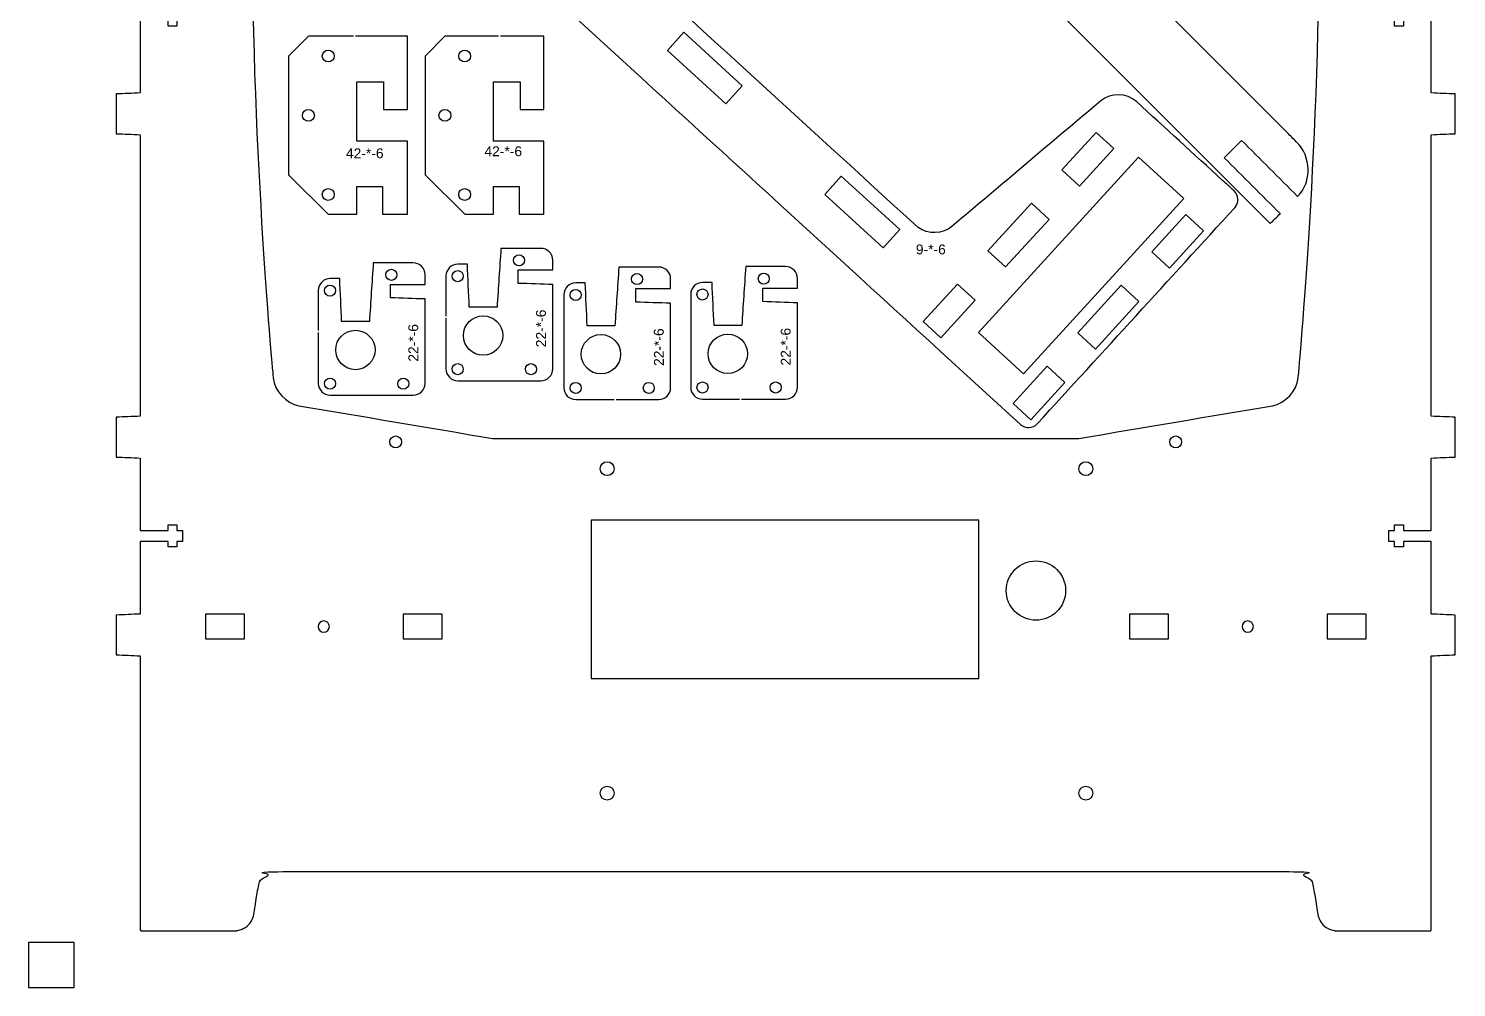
# Model space of a CAD drawing. Extents: x 0 to 712, y 0 to 505.
# Drawn here: x 0 to 360.9, y 0 to 242.4 of the extents above; entities that cross this region are included whole.
import ezdxf

# ---------------------------------------------------------------- set-up
doc = ezdxf.new("R2010")
doc.units = 0
doc.layers.get('0').update_dxf_attribs({"linetype": 'CONTINUOUS'})
for name, color, linetype in [('GRAVIRANJE', 3, 'CONTINUOUS'), ('HOLES', 160, 'CONTINUOUS'), ('IZREZ', 7, 'CONTINUOUS'), ('PRVI_IZREZ', 6, 'CONTINUOUS')]:
    doc.layers.add(name, color=color, linetype=linetype)
doc.styles.get("Standard").update_dxf_attribs({"font": 'ARIAL.TTF'})

msp = doc.modelspace()

# ---------------------------------------------------------------- linework, layer by layer
for p, q in [((11.55373241485631, 11.33987101690138), (8.4164930705e-06, 11.33987101690138)), ((8.4164930705e-06, 11.33987101690138), (8.4164930705e-06, -1.9317740225e-06)), ((11.55373241485631, -1.9317740225e-06), (11.55373241485631, 11.33987101690138)), ((8.4164930705e-06, -1.9317740225e-06), (11.55373241485631, -1.9317740225e-06))]:
    msp.add_line(p, q)
at = {"layer": 'HOLES'}
for points in [[(180.4079537147782, 227.9101616852853), (180.4079537147782, 227.9101616852853), (165.6483147891918, 241.4055912532254), (161.4638328585466, 236.8291202282729), (176.2234717841333, 223.3336906603327)], [(265.6824134540984, 202.5614836245951), (265.6824134540984, 202.5614836245951), (261.2178935624894, 206.6436033875271), (269.855133837439, 216.0899531409753), (274.3196537290479, 212.0078333780432)], [(220.1938753634075, 191.5320289876168), (220.1938753634075, 191.5320289876168), (205.4342364378209, 205.027458555557), (201.2497545071759, 200.4509875306045), (216.0093934327623, 186.9555579626643)], [(246.9731634254697, 182.0996099509269), (246.9731634254697, 182.0996099509269), (242.5086435338609, 186.1817297138587), (253.5090379444886, 198.2126064430896), (257.9735578360976, 194.1304866801579)], [(288.3757769639578, 181.8118778618106), (288.3757769639578, 181.8118778618106), (283.9112563343426, 185.8939982995361), (292.5484966092921, 195.3403480529843), (297.0130172389073, 191.2582276152588)], [(239.2650318611956, 173.6694048872896), (234.8005119695865, 177.7515246502218), (226.162776396002, 168.3046332001218), (230.6272962876111, 164.2225134371897)], [(269.6667556904208, 161.3502543722909), (269.6667556904208, 161.3502543722909), (265.2022350608056, 165.4323748100167), (276.2019249867267, 177.462481060631), (280.6664456163419, 173.3803606229054)], [(253.3206597974704, 143.4729076744052), (253.3206597974704, 143.4729076744052), (248.8561391678552, 147.5550281121308), (257.4938747414397, 157.0019195622308), (261.958395371055, 152.9197991245053)], [(54.54085419643911, 94.3159242912866), (44.69163719643915, 94.3159242912866), (44.69163719643915, 88.11620729128656), (54.54085419643911, 88.11620729128656), (54.54085419643911, 88.11620729128656)], [(104.5407541964394, 94.3159242912866), (94.69153719643896, 94.3159242912866), (94.69153719643896, 88.11620729128656), (104.5407541964394, 88.11620729128656), (104.5407541964394, 88.11620729128656)], [(288.1054961964394, 94.3159242912866), (278.2562701964391, 94.3159242912866), (278.2562701964391, 88.11620729128656), (288.1054961964394, 88.11620729128656), (288.1054961964394, 88.11620729128656)], [(338.1053961964392, 94.3159242912866), (328.2562071964392, 94.3159242912866), (328.2562071964392, 88.11620729128656), (338.1053961964392, 88.11620729128656), (338.1053961964392, 88.11620729128656)]]:
    msp.add_lwpolyline(points, close=True, dxfattribs=at)
at = {"layer": 'HOLES', "linetype": 'Continuous'}
msp.add_lwpolyline([(291.990096646155, 199.4091841454852), (251.5023719811703, 155.1286968912396), (240.1002353230401, 165.5542047894762), (280.5879599880248, 209.8346920437219)], close=True, dxfattribs=at)
at = {"layer": 'HOLES'}
for centre, radius in [((75.7450837329083, 235.4137694282), 1.5), ((110.234932369763, 235.4137694282), 1.5), ((70.7450837329083, 220.4137694282), 1.5), ((105.234932369763, 220.4137694282), 1.5), ((75.7450837329083, 200.4137694282), 1.5), ((110.234932369763, 200.4137694282), 1.5), ((92.79721919643931, 137.8926192912866), 1.5), ((289.9634876964392, 137.8926192912866), 1.5), ((146.2376861964391, 131.1144782108482), 1.75), ((267.2376861964391, 131.1144782108482), 1.75), ((254.6376861964391, 100.3144782108482), 7.5), ((146.2376861964391, 49.11447821084824), 1.75), ((267.2376861964391, 49.11447821084824), 1.75)]:
    msp.add_circle(centre, radius, dxfattribs=at)
at = {"layer": 'HOLES', "linetype": 'Continuous'}
for centre in [(114.8822503369064, 164.7671344565916), (82.61317953326026, 161.1156248610013), (144.6743504187885, 160.0342797431011), (176.7451409526936, 160.1426875734385)]:
    msp.add_circle(centre, 4.9755, dxfattribs=at)
at = {"layer": 'HOLES'}
for points in [[(122.5794658369063, 183.7736164565915), (122.5766438369064, 182.9992544565915), (123.2017658369063, 182.3709714565915), (123.9750548369065, 182.3695604565915), (124.7479768369061, 182.3661734565915), (125.3762878369065, 182.9904494565916), (125.3798158369063, 183.7633714565913), (125.3826378369062, 184.5356164565916), (124.7575158369063, 185.1656774565916), (123.9838598369064, 185.1681324565914), (123.2109378369063, 185.1709544565916), (122.5829938369065, 184.5461714565914), (122.5794658369063, 183.7736164565915)], [(90.31039503326011, 180.1221068610013), (90.30757303326021, 179.3477448610012), (90.9326950332601, 178.7194618610012), (91.7059840332603, 178.7180508610013), (92.47890603325997, 178.7146638610013), (93.10721703326038, 179.3389398610013), (93.11074503326012, 180.1118618610012), (93.11356703326003, 180.8841068610013), (92.48844503326012, 181.5141678610013), (91.71478903326037, 181.5166228610012), (90.94186703326014, 181.5194448610012), (90.31392303326031, 180.894661861001), (90.31039503326011, 180.1221068610013)], [(107.0827568369063, 179.7724954565916), (107.0799348369064, 178.9981334565916), (107.7043508369065, 178.3698504565917), (108.4776398369062, 178.3684394565914), (109.2505618369063, 178.3647704565916), (109.8795788369065, 178.9900344565916), (109.882400836906, 179.7622504565913), (109.8852238369064, 180.5352004565915), (109.2601008369064, 181.1652614565914), (108.4871508369064, 181.1677174565915), (107.7142288369063, 181.1705394565915), (107.0855788369067, 180.5457844565918), (107.0827568369063, 179.7724954565916)], [(184.4423564526934, 179.1491695734385), (184.4395344526935, 178.3748075734384), (185.0646564526934, 177.7465245734383), (185.8379454526937, 177.7451135734383), (186.6108674526933, 177.7417265734384), (187.2391784526936, 178.3660025734384), (187.2427064526934, 179.1389245734382), (187.2455284526933, 179.9111695734383), (186.6204064526934, 180.5412305734384), (185.8467504526936, 180.5436855734383), (185.0738284526935, 180.5465075734385), (184.4458844526936, 179.9217245734381), (184.4423564526934, 179.1491695734385)], [(74.81368603326013, 176.1209858610014), (74.8108640332602, 175.3466238610015), (75.43528003326031, 174.7183408610015), (76.20856903326006, 174.7169298610013), (76.98149103326016, 174.7132608610012), (77.61050803326037, 175.3385248610012), (77.61333003325984, 176.1107408610012), (77.61615303326009, 176.8836908610012), (76.9910300332603, 177.5137518610013), (76.21808003326026, 177.5162078610011), (75.44515803326016, 177.5190298610014), (74.81650803326052, 176.8942748610015), (74.81368603326013, 176.1209858610014)], [(152.3715659187884, 179.0407617431011), (152.3687439187885, 178.266399743101), (152.9938659187886, 177.638116743101), (153.7671549187886, 177.636705743101), (154.5400769187883, 177.6333187431011), (155.1683879187887, 178.257594743101), (155.1719159187884, 179.0305167431009), (155.1747379187885, 179.8027617431011), (154.5496159187884, 180.4328227431011), (153.7759599187886, 180.435277743101), (153.0030379187885, 180.438099743101), (152.3750939187886, 179.8133167431009), (152.3715659187884, 179.0407617431011)], [(136.8748569187884, 175.039640743101), (136.8720349187885, 174.2652787431012), (137.4964509187886, 173.6369957431012), (138.2697399187884, 173.635584743101), (139.0426619187885, 173.6319157431011), (139.6716789187887, 174.257179743101), (139.6745009187881, 175.0293957431009), (139.6773239187884, 175.802345743101), (139.0522009187886, 176.4324067431011), (138.2792509187886, 176.434862743101), (137.5063289187885, 176.4376847431011), (136.8776789187888, 175.8129297431013), (136.8748569187884, 175.039640743101)], [(168.9456474526934, 175.1480485734385), (168.9428254526935, 174.3736865734386), (169.5672414526936, 173.7454035734385), (170.3405304526933, 173.7439925734384), (171.1134524526935, 173.7403235734384), (171.7424694526937, 174.3655875734384), (171.7452914526931, 175.1378035734383), (171.7481144526934, 175.9107535734383), (171.1229914526936, 176.5408145734383), (170.3500414526935, 176.5432705734383), (169.5771194526934, 176.5460925734385), (168.9484694526938, 175.9213375734387), (168.9456474526934, 175.1480485734385)], [(107.0827568369063, 156.2728104565916), (107.0799348369064, 155.4984774565915), (107.7043508369065, 154.8708714565915), (108.4783458369065, 154.8680494565916), (109.2505618369063, 154.8652274565917), (109.8795788369065, 155.4903494565916), (109.882400836906, 156.2625934565916), (109.8852238369064, 157.0355154565915), (109.2601008369064, 157.6655774565915), (108.4871508369064, 157.6666494565914), (107.7142288369063, 157.6703184565916), (107.0848738369063, 157.0460994565916), (107.0827568369063, 156.2728104565916)], [(125.5801658369063, 156.2728104565916), (125.5773438369064, 155.4984774565915), (126.2017598369065, 154.8708714565915), (126.9757548369065, 154.8680494565916), (127.7487048369066, 154.8652274565917), (128.3769878369061, 155.4903494565916), (128.3798098369065, 156.2625934565916), (128.3826318369064, 157.0355154565915), (127.7575098369065, 157.6655774565915), (126.9845878369064, 157.6666494565914), (126.2116378369064, 157.6703184565916), (125.5822818369066, 157.0460994565916), (125.5801658369063, 156.2728104565916)], [(74.81368603326013, 152.6213008610014), (74.8108640332602, 151.8469678610012), (75.43528003326031, 151.2193618610013), (76.20927503326033, 151.2165398610012), (76.98149103326016, 151.2137178610013), (77.61050803326037, 151.8388398610012), (77.61333003325984, 152.6110838610013), (77.61615303326009, 153.3840058610012), (76.9910300332603, 154.0140678610014), (76.21808003326026, 154.0151398610012), (75.44515803326016, 154.0188088610013), (74.81580303326012, 153.3945898610012), (74.81368603326013, 152.6213008610014)], [(93.31109503326017, 152.6213008610014), (93.30827303326026, 151.8469678610012), (93.93268903326037, 151.2193618610013), (94.7066840332604, 151.2165398610012), (95.47963403326042, 151.2137178610013), (96.10791703326007, 151.8388398610012), (96.11073903326037, 152.6110838610013), (96.1135610332603, 153.3840058610012), (95.48843903326035, 154.0140678610014), (94.71551703326026, 154.0151398610012), (93.9425670332602, 154.0188088610013), (93.31321103326032, 153.3945898610012), (93.31109503326017, 152.6213008610014)], [(136.8748569187884, 151.5399557431011), (136.8720349187885, 150.765622743101), (137.4964509187886, 150.138016743101), (138.2704459187887, 150.1351947431011), (139.0426619187885, 150.1323727431011), (139.6716789187887, 150.757494743101), (139.6745009187881, 151.5297387431011), (139.6773239187884, 152.302660743101), (139.0522009187886, 152.9327227431012), (138.2792509187886, 152.933794743101), (137.5063289187885, 152.9374637431011), (136.8769739187884, 152.313244743101), (136.8748569187884, 151.5399557431011)], [(155.3722659187885, 151.5399557431011), (155.3694439187886, 150.765622743101), (155.9938599187886, 150.138016743101), (156.7678549187887, 150.1351947431011), (157.5408049187887, 150.1323727431011), (158.1690879187883, 150.757494743101), (158.1719099187887, 151.5297387431011), (158.1747319187886, 152.302660743101), (157.5496099187887, 152.9327227431012), (156.7766879187885, 152.933794743101), (156.0037379187885, 152.9374637431011), (155.3743819187886, 152.313244743101), (155.3722659187885, 151.5399557431011)], [(168.9456474526934, 151.6483635734384), (168.9428254526935, 150.8740305734383), (169.5672414526936, 150.2464245734384), (170.3412364526936, 150.2436025734384), (171.1134524526935, 150.2407805734384), (171.7424694526937, 150.8659025734384), (171.7452914526931, 151.6381465734384), (171.7481144526934, 152.4110685734383), (171.1229914526936, 153.0411305734385), (170.3500414526935, 153.0422025734383), (169.5771194526934, 153.0458715734385), (168.9477644526934, 152.4216525734383), (168.9456474526934, 151.6483635734384)], [(187.4430564526934, 151.6483635734384), (187.4402344526935, 150.8740305734383), (188.0646504526937, 150.2464245734384), (188.8386454526936, 150.2436025734384), (189.6115954526937, 150.2407805734384), (190.2398784526933, 150.8659025734384), (190.2427004526936, 151.6381465734384), (190.2455224526936, 152.4110685734383), (189.6204004526937, 153.0411305734385), (188.8474784526937, 153.0422025734383), (188.0745284526934, 153.0458715734385), (187.4451724526936, 152.4216525734383), (187.4430564526934, 151.6483635734384)], [(73.19125619643933, 91.21630529128657), (73.19125619643933, 92.00370529128664), (73.82944519643956, 92.6408222912866), (74.61613919643902, 92.6408222912866), (75.40353919643916, 92.6408222912866), (76.04099419643919, 92.00370529128664), (76.04099419643919, 91.21630529128657), (76.04099419643919, 90.4299492912866), (75.40353919643916, 89.79178829128661), (74.61613919643902, 89.79178829128661), (73.82944519643956, 89.79178829128661), (73.19125619643933, 90.4299492912866), (73.19125619643933, 91.21630529128657)], [(306.7560381964392, 91.21630529128657), (306.7560381964392, 92.00370529128664), (307.394227196439, 92.6408222912866), (308.1809221964391, 92.6408222912866), (308.9683221964389, 92.6408222912866), (309.6057771964388, 92.00370529128664), (309.6057771964388, 91.21630529128657), (309.6057771964388, 90.4299492912866), (308.9683221964389, 89.79178829128661), (308.1809221964391, 89.79178829128661), (307.394227196439, 89.79178829128661), (306.7560381964392, 90.4299492912866), (306.7560381964392, 91.21630529128657)]]:
    msp.add_open_spline(points, degree=3, knots=[0, 0, 0, 0, 1, 1, 1, 2, 2, 2, 3, 3, 3, 4, 4, 4, 4], dxfattribs=at)
at = {"layer": 'IZREZ'}
msp.add_lwpolyline([(240.2376861964391, 118.1144782108482), (142.2376861964391, 118.1144782108483), (142.2376861964391, 78.11447821084823), (240.2376861964391, 78.11447821084823)], close=True, dxfattribs=at)
for points, knots in [([(354.5236451964395, 83.81604329128656), (356.5535285297728, 83.89942129128659), (358.5834118631062, 83.9827992912866), (360.6132951964395, 84.0661772912866), (360.6132951964394, 87.41661595795325), (360.6132951964394, 90.76705462461992), (360.6132951964394, 94.1174932912866), (358.583411863106, 94.20087129128657), (356.5535285297727, 94.28424929128659), (354.5236451964393, 94.3676272912866), (354.5236451964395, 100.3255736246199), (354.5236451964395, 106.2835199579532), (354.5236451964395, 112.2414662912866), (354.5236451964395, 112.3853996246199), (354.5236451964395, 112.5293329579532), (354.5236451964395, 112.6732662912866), (352.1841358631062, 112.6732662912866), (349.8446265297728, 112.6732662912866), (347.5051171964393, 112.6732662912866), (347.5051171964393, 112.2295846246199), (347.5051171964393, 111.7859029579532), (347.5051171964393, 111.3422212912865), (346.7718098631058, 111.3422212912866), (346.0385025297727, 111.3422212912866), (345.3051951964392, 111.3422212912866), (345.3051951964392, 111.8087156246199), (345.3051951964392, 112.2752099579532), (345.3051951964392, 112.7417042912866), (344.8242508631059, 112.7417042912866), (344.3433065297725, 112.7417042912866), (343.8623621964391, 112.7417042912866), (343.8623621964391, 113.6665749579533), (343.8623621964391, 114.5914456246199), (343.8623621964391, 115.5163162912866), (344.3433065297725, 115.5163162912866), (344.8242508631059, 115.5163162912866), (345.3051951964392, 115.5163162912866), (345.3051951964392, 115.98303662462), (345.3051951964392, 116.4497569579533), (345.3051951964392, 116.9164772912866), (346.0385025297727, 116.9164772912865), (346.7718098631058, 116.9164772912865), (347.5051171964393, 116.9164772912865), (347.5051171964393, 116.4497569579532), (347.5051171964393, 115.9830366246199), (347.5051171964393, 115.5163162912866), (349.8446265297728, 115.5163162912866), (352.1841358631062, 115.5163162912866), (354.5236451964395, 115.5163162912866), (354.5236451964395, 115.6830626246199), (354.5236451964395, 115.8498089579532), (354.5236451964395, 116.0165552912865), (354.5236451964395, 121.9467496246199), (354.5236451964395, 127.8769439579532), (354.5236451964395, 133.8071382912866), (356.5535285297728, 133.8905066246199), (358.5834118631062, 133.9738749579532), (360.6132951964395, 134.0572432912865), (360.6132951964394, 137.4108619579532), (360.6132951964394, 140.7644806246199), (360.6132951964394, 144.1180992912865), (358.583411863106, 144.2014769579532), (356.5535285297727, 144.2848546246199), (354.5236451964393, 144.3682322912865), (354.5236451964395, 168.0913619579532), (354.5236451964395, 191.8144916246198), (354.5236451964395, 215.5376212912865), (356.5535285297728, 215.6209992912867), (358.5834118631062, 215.7043772912866), (360.6132951964395, 215.7877552912867), (360.6132951964394, 219.1332642912866), (360.6132951964394, 222.4787732912866), (360.6132951964394, 225.8242822912865), (358.583411863106, 225.9076509579533), (356.5535285297727, 225.9910196246199), (354.5236451964393, 226.0743882912866), (354.5236451964395, 232.0128159579533), (354.5236451964395, 237.95124362462), (354.5236451964395, 243.8896712912867), (354.5236451964395, 244.05618262462), (354.5236451964395, 244.2226939579533), (354.5236451964395, 244.3892052912866), (352.1841358631062, 244.3892052912866), (349.8446265297728, 244.3892052912866), (347.5051171964393, 244.3892052912866), (347.5051171964393, 243.92271062462), (347.5051171964393, 243.4562159579532), (347.5051171964393, 242.9897212912865), (346.7718098631058, 242.9897212912865), (346.0385025297727, 242.9897212912865), (345.3051951964392, 242.9897212912865), (345.3051951964392, 243.4562159579532), (345.3051951964392, 243.92271062462), (345.3051951964392, 244.3892052912866), (344.8242508631059, 244.3892052912866), (344.3433065297725, 244.3892052912866), (343.8623621964391, 244.3892052912866), (343.8623621964391, 245.3445272912865), (343.8623621964391, 246.2998492912866), (343.8623621964391, 247.2551712912866), (344.3433065297725, 247.2551712912867), (344.8242508631059, 247.2551712912867), (345.3051951964392, 247.2551712912867), (345.3051951964392, 247.72177862462), (345.3051951964392, 248.1883859579534), (345.3051951964392, 248.6549932912867), (346.0385025297727, 248.6549932912867), (346.7718098631058, 248.6549932912867), (347.5051171964393, 248.6549932912867), (347.5051171964393, 248.1883859579534), (347.5051171964393, 247.72177862462), (347.5051171964393, 247.2551712912867), (349.8446265297728, 247.2551712912867), (352.1841358631062, 247.2551712912867), (354.5236451964395, 247.2551712912867), (354.5236451964395, 247.4220399579532), (354.5236451964395, 247.5889086246199), (354.5236451964395, 247.7557772912866), (354.5236451964395, 253.68502162462), (354.5236451964395, 259.6142659579534), (354.5236451964395, 265.5435102912867), (356.5535285297728, 265.6268879579534), (358.5834118631062, 265.7102656246201), (360.6132951964395, 265.7936432912867), (360.6132951964394, 269.1425676246199), (360.6132951964394, 272.4914919579533), (360.6132951964394, 275.8404162912865), (358.583411863106, 275.9237846246199), (356.5535285297727, 276.0071529579533), (354.5236451964393, 276.0905212912867), (354.5236451964395, 300.6299786246199), (354.5236451964395, 325.1694359579532), (354.5236451964395, 349.7088932912865), (356.5535285297728, 349.7922712912866), (358.5834118631062, 349.8756492912864), (360.6132951964395, 349.9590272912865), (360.6132951964394, 353.3202846246199), (360.6132951964394, 356.6815419579532), (360.6132951964394, 360.0427992912865), (358.583411863106, 360.1261769579531), (356.5535285297727, 360.2095546246198), (354.5236451964393, 360.2929322912864), (354.5236451964395, 366.2141899579534), (354.5236451964395, 372.13544762462), (354.5236451964395, 378.0567052912867), (354.5236451964395, 378.2230939579533), (354.5236451964395, 378.38948262462), (354.5236451964395, 378.5558712912867), (352.1841358631062, 378.5558712912867), (349.8446265297728, 378.5558712912867), (347.5051171964393, 378.5558712912867), (347.5051171964393, 378.0893862912865), (347.5051171964393, 377.6229012912867), (347.5051171964393, 377.1564162912866), (346.7718098631058, 377.1564162912866), (346.0385025297727, 377.1564162912866), (345.3051951964392, 377.1564162912866), (345.3051951964392, 377.6229012912867), (345.3051951964392, 378.0893862912869), (345.3051951964392, 378.5558712912867), (344.8242508631059, 378.5558712912867), (344.3433065297725, 378.5558712912867), (343.8623621964391, 378.5558712912867), (343.8623621964391, 379.5101399579532), (343.8623621964391, 380.46440862462), (343.8623621964391, 381.4186772912866), (344.3433065297725, 381.4186772912866), (344.8242508631059, 381.4186772912866), (345.3051951964392, 381.4186772912866), (345.3051951964392, 381.8853976246199), (345.3051951964392, 382.3521179579532), (345.3051951964392, 382.8188382912866), (346.0385025297727, 382.8188382912866), (346.7718098631058, 382.8188382912866), (347.5051171964393, 382.8188382912866), (347.5051171964393, 382.3521179579532), (347.5051171964393, 381.8853976246199), (347.5051171964393, 381.4186772912866), (349.8446265297728, 381.4186772912866), (352.1841358631062, 381.4186772912866), (354.5236451964395, 381.4186772912866), (354.5236451964395, 381.58542362462), (354.5236451964395, 381.7521699579534), (354.5236451964395, 381.9189162912867), (354.5236451964395, 387.8541622912866), (354.5236451964395, 393.7894082912866), (354.5236451964395, 399.7246542912865), (356.5535285297728, 399.8080322912867), (358.5834118631062, 399.8914102912865), (360.6132951964395, 399.9747882912865), (360.6132951964394, 403.3204102912866), (360.6132951964394, 406.6660322912865), (360.6132951964394, 410.0116542912866), (358.583411863106, 410.0950322912864), (356.5535285297727, 410.1784102912864), (354.5236451964393, 410.2617882912864), (354.5236451964395, 437.6284252912864), (354.5236451964395, 464.9950622912864), (354.5236451964395, 492.3616992912864), (346.9028175297726, 492.3616992912864), (339.2819898631057, 492.3616992912864), (331.661162196439, 492.3616992912864), (329.715606196439, 492.3616992912864), (327.1001121964393, 493.5777382912864), (325.8487951964391, 495.0650492912864), (324.5610435297726, 496.5963399579532), (323.273291863106, 498.1276306246196), (321.9855401964395, 499.6589212912864), (320.7349281964391, 501.1451602912864), (318.1194341964394, 502.3622432912866), (316.1728061964393, 502.3622432912866), (232.923595863106, 502.3622432912866), (149.6743855297728, 502.3622432912866), (66.4251751964396, 502.3622432912866), (64.47854819643929, 502.3622432912866), (61.8637871964395, 501.1451602912864), (60.61317619643911, 499.6589212912863), (59.32541486310574, 498.1276306246196), (58.0376535297724, 496.5963399579532), (56.74989219643906, 495.0650492912864), (55.49789819643932, 493.5777382912864), (52.88240319643932, 492.3616992912864), (50.93718719643924, 492.3616992912864), (43.37069652977264, 492.3616992912864), (35.80420586310606, 492.3616992912864), (28.23771519643947, 492.3616992912864), (28.23771519643947, 469.028365957953), (28.23771519643947, 445.6950326246197), (28.23771519643947, 422.3616992912864), (28.23771519643947, 418.3283956246198), (28.23771519643947, 414.2950919579531), (28.23771519643947, 410.2617882912865), (26.20782219643941, 410.1784102912866), (24.17792919643936, 410.0950322912868), (22.14803619643931, 410.0116542912866), (22.14803619643931, 406.6660322912865), (22.14803619643931, 403.3204102912866), (22.14803619643931, 399.9747882912865), (24.17791952977261, 399.8914102912865), (26.2078028631059, 399.8080322912867), (28.2376861964392, 399.7246542912865), (28.2376861964392, 393.7894082912866), (28.2376861964392, 387.8541622912866), (28.2376861964392, 381.9189162912867), (28.2376861964392, 381.7521699579534), (28.2376861964392, 381.58542362462), (28.2376861964392, 381.4186772912866), (30.57707352977248, 381.4186772912866), (32.91646086310576, 381.4186772912866), (35.25584819643905, 381.4186772912866), (35.25584819643905, 381.8853976246199), (35.25584819643905, 382.3521179579532), (35.25584819643905, 382.8188382912866), (35.98927786310583, 382.8188382912866), (36.72270752977262, 382.8188382912866), (37.4561371964394, 382.8188382912866), (37.4561371964394, 382.3521179579532), (37.4561371964394, 381.8853976246199), (37.4561371964394, 381.4186772912866), (37.93696852977268, 381.4186772912866), (38.41779986310598, 381.4186772912866), (38.89863119643928, 381.4186772912866), (38.89863119643928, 380.46440862462), (38.89863119643928, 379.5101399579532), (38.89863119643928, 378.5558712912867), (38.41779986310598, 378.5558712912867), (37.93696852977268, 378.5558712912867), (37.4561371964394, 378.5558712912867), (37.4561371964394, 378.0893862912865), (37.4561371964394, 377.6229012912867), (37.4561371964394, 377.1564162912866), (36.72270752977262, 377.1564162912866), (35.98927786310583, 377.1564162912866), (35.25584819643905, 377.1564162912866), (35.25584819643905, 377.6229012912867), (35.25584819643905, 378.0893862912865), (35.25584819643905, 378.5558712912867), (32.91646086310576, 378.5558712912867), (30.57707352977248, 378.5558712912867), (28.23768619643919, 378.5558712912867), (28.2376861964392, 378.38948262462), (28.2376861964392, 378.2230939579533), (28.2376861964392, 378.0567052912867), (28.2376861964392, 372.1354476246199), (28.2376861964392, 366.2141899579531), (28.2376861964392, 360.2929322912864), (26.2078028631059, 360.20955462462), (24.17791952977261, 360.1261769579535), (22.14803619643931, 360.0427992912866), (22.14803619643931, 356.6815419579532), (22.14803619643931, 353.3202846246199), (22.14803619643931, 349.9590272912866), (24.17791952977261, 349.8756492912868), (26.2078028631059, 349.7922712912867), (28.2376861964392, 349.7088932912869), (28.2376861964392, 325.1694359579532), (28.2376861964392, 300.6299786246199), (28.2376861964392, 276.0905212912867), (26.2078028631059, 276.0071529579533), (24.17791952977261, 275.9237846246199), (22.14803619643931, 275.8404162912865), (22.14803619643931, 272.4914919579534), (22.14803619643931, 269.1425676246199), (22.14803619643931, 265.7936432912867), (24.17791952977261, 265.7102656246201), (26.2078028631059, 265.6268879579533), (28.2376861964392, 265.5435102912865), (28.2376861964392, 259.6142659579533), (28.2376861964392, 253.68502162462), (28.2376861964392, 247.7557772912866), (28.2376861964392, 247.5889086246199), (28.2376861964392, 247.4220399579532), (28.2376861964392, 247.2551712912867), (30.57707352977248, 247.2551712912867), (32.91646086310576, 247.2551712912867), (35.25584819643905, 247.2551712912867), (35.25584819643905, 247.72177862462), (35.25584819643905, 248.1883859579534), (35.25584819643905, 248.6549932912867), (35.98927786310583, 248.6549932912867), (36.72270752977262, 248.6549932912867), (37.4561371964394, 248.6549932912867), (37.4561371964394, 248.1883859579532), (37.4561371964394, 247.72177862462), (37.4561371964394, 247.2551712912866), (37.93696852977268, 247.2551712912867), (38.41779986310598, 247.2551712912867), (38.89863119643928, 247.2551712912867), (38.89863119643928, 246.2998492912866), (38.89863119643928, 245.3445272912866), (38.89863119643928, 244.3892052912866), (38.41779986310598, 244.3892052912866), (37.93696852977268, 244.3892052912866), (37.4561371964394, 244.3892052912866), (37.4561371964394, 243.92271062462), (37.4561371964394, 243.4562159579532), (37.4561371964394, 242.9897212912865), (36.72270752977262, 242.9897212912865), (35.98927786310583, 242.9897212912865), (35.25584819643905, 242.9897212912865), (35.25584819643905, 243.4562159579532), (35.25584819643905, 243.92271062462), (35.25584819643905, 244.3892052912866), (32.91646086310576, 244.3892052912866), (30.57707352977248, 244.3892052912866), (28.23768619643919, 244.3892052912866), (28.2376861964392, 244.2226939579533), (28.2376861964392, 244.05618262462), (28.2376861964392, 243.8896712912867), (28.2376861964392, 237.95124362462), (28.2376861964392, 232.0128159579533), (28.2376861964392, 226.0743882912866), (26.2078028631059, 225.9910196246199), (24.17791952977261, 225.9076509579533), (22.14803619643931, 225.8242822912865), (22.14803619643931, 222.4786509579533), (22.14803619643931, 219.1330196246199), (22.14803619643931, 215.7873882912866), (24.17791952977261, 215.7040102912866), (26.2078028631059, 215.6206322912865), (28.2376861964392, 215.5372542912866), (28.2376861964392, 191.8142469579531), (28.2376861964392, 168.0912396246198), (28.2376861964392, 144.3682322912865), (26.2078028631059, 144.2848546246199), (24.17791952977261, 144.2014769579532), (22.14803619643931, 144.1180992912866), (22.14803619643931, 140.7645936246199), (22.14803619643931, 137.4110879579532), (22.14803619643931, 134.0575822912866), (24.17791952977261, 133.9742139579532), (26.2078028631059, 133.8908456246199), (28.2376861964392, 133.8074772912865), (28.2376861964392, 127.8772826246199), (28.2376861964392, 121.9470879579532), (28.2376861964392, 116.0168932912866), (28.2376861964392, 115.8501469579533), (28.2376861964392, 115.6834006246199), (28.2376861964392, 115.5166542912866), (30.57707352977248, 115.5166542912866), (32.91646086310576, 115.5166542912866), (35.25584819643905, 115.5166542912866), (35.25584819643905, 115.9833746246199), (35.25584819643905, 116.4500949579533), (35.25584819643905, 116.9168152912866), (35.98927786310583, 116.9168152912865), (36.72270752977262, 116.9168152912865), (37.4561371964394, 116.9168152912865), (37.4561371964394, 116.4500949579532), (37.4561371964394, 115.9833746246199), (37.4561371964394, 115.5166542912865), (37.93696852977268, 115.5166542912866), (38.41779986310598, 115.5166542912866), (38.89863119643928, 115.5166542912866), (38.89863119643928, 114.5916709579533), (38.89863119643928, 113.6666876246199), (38.89863119643928, 112.7417042912866), (38.41779986310598, 112.7417042912866), (37.93696852977268, 112.7417042912866), (37.4561371964394, 112.7417042912866), (37.4561371964394, 112.2752099579532), (37.4561371964394, 111.8087156246199), (37.4561371964394, 111.3422212912866), (36.72270752977262, 111.3422212912866), (35.98927786310583, 111.3422212912866), (35.25584819643905, 111.3422212912866), (35.25584819643905, 111.7860156246199), (35.25584819643905, 112.2298099579533), (35.25584819643905, 112.6736042912866), (32.91646086310576, 112.6736042912866), (30.57707352977248, 112.6736042912866), (28.23768619643919, 112.6736042912866), (28.2376861964392, 112.5296709579532), (28.2376861964392, 112.3857376246199), (28.2376861964392, 112.2418042912866), (28.2376861964392, 106.2837452912866), (28.2376861964392, 100.3256862912866), (28.2376861964392, 94.36762729128664), (26.2078028631059, 94.28424929128666), (24.17791952977261, 94.20087129128665), (22.14803619643931, 94.11749329128664), (22.14803619643931, 90.76705462461995), (22.14803619643931, 87.41661595795328), (22.14803619643931, 84.0661772912866), (24.17791952977261, 83.98279929128653), (26.2078028631059, 83.89942129128654), (28.2376861964392, 83.81604329128656), (28.2376861964392, 70.64873029128657), (28.2376861964392, 57.48141729128658), (28.2376861964392, 44.31410429128656), (28.2376861964392, 42.66594460705922), (28.2376861964392, 41.01778492283189), (28.2376861964392, 39.36962523860455)], [0, 0, 0, 0, 1, 1, 1, 2, 2, 2, 3, 3, 3, 4, 4, 4, 5, 5, 5, 6, 6, 6, 7, 7, 7, 8, 8, 8, 9, 9, 9, 10, 10, 10, 11, 11, 11, 12, 12, 12, 13, 13, 13, 14, 14, 14, 15, 15, 15, 16, 16, 16, 17, 17, 17, 18, 18, 18, 19, 19, 19, 20, 20, 20, 21, 21, 21, 22, 22, 22, 23, 23, 23, 24, 24, 24, 25, 25, 25, 26, 26, 26, 27, 27, 27, 28, 28, 28, 29, 29, 29, 30, 30, 30, 31, 31, 31, 32, 32, 32, 33, 33, 33, 34, 34, 34, 35, 35, 35, 36, 36, 36, 37, 37, 37, 38, 38, 38, 39, 39, 39, 40, 40, 40, 41, 41, 41, 42, 42, 42, 43, 43, 43, 44, 44, 44, 45, 45, 45, 46, 46, 46, 47, 47, 47, 48, 48, 48, 49, 49, 49, 50, 50, 50, 51, 51, 51, 52, 52, 52, 53, 53, 53, 54, 54, 54, 55, 55, 55, 56, 56, 56, 57, 57, 57, 58, 58, 58, 59, 59, 59, 60, 60, 60, 61, 61, 61, 62, 62, 62, 63, 63, 63, 64, 64, 64, 65, 65, 65, 66, 66, 66, 67, 67, 67, 68, 68, 68, 69, 69, 69, 70, 70, 70, 71, 71, 71, 72, 72, 72, 73, 73, 73, 74, 74, 74, 75, 75, 75, 76, 76, 76, 77, 77, 77, 78, 78, 78, 79, 79, 79, 80, 80, 80, 81, 81, 81, 82, 82, 82, 83, 83, 83, 84, 84, 84, 85, 85, 85, 86, 86, 86, 87, 87, 87, 88, 88, 88, 89, 89, 89, 90, 90, 90, 91, 91, 91, 92, 92, 92, 93, 93, 93, 94, 94, 94, 95, 95, 95, 96, 96, 96, 97, 97, 97, 98, 98, 98, 99, 99, 99, 100, 100, 100, 101, 101, 101, 102, 102, 102, 103, 103, 103, 104, 104, 104, 105, 105, 105, 106, 106, 106, 107, 107, 107, 108, 108, 108, 109, 109, 109, 110, 110, 110, 111, 111, 111, 112, 112, 112, 113, 113, 113, 114, 114, 114, 115, 115, 115, 116, 116, 116, 117, 117, 117, 118, 118, 118, 119, 119, 119, 120, 120, 120, 121, 121, 121, 122, 122, 122, 123, 123, 123, 124, 124, 124, 125, 125, 125, 126, 126, 126, 127, 127, 127, 128, 128, 128, 129, 129, 129, 130, 130, 130, 131, 131, 131, 132, 132, 132, 133, 133, 133, 134, 134, 134, 135, 135, 135, 136, 136, 136, 137, 137, 137, 138, 138, 138, 139, 139, 139, 140, 140, 140, 141, 141, 141, 142, 142, 142, 143, 143, 143, 143.2472239526341, 143.2472239526341, 143.2472239526341, 143.2472239526341]), ([(61.8443141964392, 154.0689722912865), (61.8443141964392, 154.0689722912865), (56.49408619643897, 209.9369782912865), (56.49408619643897, 268.5206722912866), (56.49408619643897, 293.0718892912866), (58.22763619643932, 338.2648392912865), (58.22763619643932, 338.2648392912865), (58.35429719643911, 341.5622392912866), (58.54160819643926, 345.8142832912865), (58.64428019643924, 347.7136392912866), (58.74692519643915, 349.6129942912867), (59.03586419643921, 353.8593662912867), (59.28596919643928, 357.1497392912867), (60.14310619643925, 368.4222779579533), (61.00024319643921, 379.6948166246199), (61.85738019643917, 390.9673552912865), (62.15159719643928, 394.2542002912867), (65.09235319643926, 396.9434112912867), (68.39223619643893, 396.9434112912867), (150.4000168631057, 396.9434112912867), (232.4077975297726, 396.9434112912867), (314.4155781964393, 396.9434112912867), (317.715461196439, 396.9434112912867), (320.656217196439, 394.2542002912867), (320.9500951964394, 390.9673552912865), (321.8132245297727, 379.5940349579534), (322.676353863106, 368.22071462462), (323.5394831964393, 356.8473942912868), (323.789250196439, 353.5570502912865), (324.0633441964393, 349.3787502912866), (324.1483781964391, 347.5622832912866), (324.2337501964391, 345.7461832912866), (324.4066111964392, 341.5622392912866), (324.5332441964393, 338.2648392912865), (324.5332441964393, 338.2648392912865), (326.2675001964392, 293.0718892912866), (326.2667941964394, 268.5206722912866), (326.2667941964394, 209.9369782912865), (320.9165671964395, 154.0689722912865), (320.9165671964395, 154.0689722912865), (320.6018891964394, 150.7839052912865), (317.6876061964392, 147.6155942912866), (314.4402721964391, 147.0278662912865), (298.1224158631057, 144.2710349579532), (281.8045595297725, 141.5142036246199), (265.4867031964392, 138.7573722912866), (216.0825251964393, 138.7573722912865), (166.6783471964394, 138.7573722912865), (117.2741691964395, 138.7573722912865), (100.9562025297727, 141.5142036246199), (84.63823586310593, 144.2710349579532), (68.32026919643911, 147.0278662912865), (65.07293619643929, 147.6155942912866), (62.15865319643921, 150.7839052912865), (61.8443141964392, 154.0689722912865)], [0, 0, 0, 0, 1, 1, 1, 2, 2, 2, 3, 3, 3, 4, 4, 4, 5, 5, 5, 6, 6, 6, 7, 7, 7, 8, 8, 8, 9, 9, 9, 10, 10, 10, 11, 11, 11, 12, 12, 12, 13, 13, 13, 14, 14, 14, 15, 15, 15, 16, 16, 16, 17, 17, 17, 18, 18, 18, 18]), ([(354.5236451964395, 39.36962523860512), (354.5236451964395, 41.01778492283227), (354.5236451964395, 42.66594460705942), (354.5236451964395, 44.31410429128657), (354.5236451964395, 57.48141729128658), (354.5236451964395, 70.64873029128657), (354.5236451964395, 83.81604329128656)], [155.4127301954194, 155.4127301954194, 155.4127301954194, 155.4127301954194, 155.6599541480535, 155.6599541480535, 155.6599541480535, 156.6599541480535, 156.6599541480535, 156.6599541480535, 156.6599541480535])]:
    msp.add_open_spline(points, degree=3, knots=knots, dxfattribs=at)
msp.add_rational_spline([(28.23768619643909, 39.36962523860473), (28.23768619643909, 37.68445158949868), (28.23768619643909, 35.99927794039264), (28.23768619643909, 34.3141042912866), (28.23768619643909, 27.64743762461995), (28.23768619643909, 20.98077095795328), (28.23768619643909, 14.31410429128661), (36.16256153938531, 14.31410429128661), (44.08743688233147, 14.31410429128661), (52.0123122252777, 14.31410429128661), (54.59142234465084, 14.3141042912866), (56.55152663254401, 15.9903501528583), (56.9517455387579, 18.53821864141148), (57.29481162641292, 20.72224158649547), (57.637877714068, 22.90626453157947), (57.98094380172301, 25.09028747666348), (58.38116205844412, 27.63815183042464), (60.34126155114024, 29.31439685932474), (62.92036748501641, 29.31440182677913), (148.5761917283245, 29.31448431494829), (234.2320159716329, 29.31456680311746), (319.8878402149412, 29.31464929128661), (322.4669479198475, 29.3146492912866), (324.4270513039717, 27.63840608785426), (324.8272726663592, 25.09054042919077), (325.1703547725154, 22.90643133725464), (325.5134368786717, 20.72232224531851), (325.8565189848279, 18.53821315338239), (326.2567403472157, 15.99034749471894), (328.2168437313397, 14.31410429128662), (330.7959514362461, 14.31410429128661), (338.705182689644, 14.31410429128661), (346.6144139430417, 14.31410429128661), (354.5236451964395, 14.31410429128661), (354.5236451964394, 20.98077095795328), (354.5236451964394, 27.64743762461995), (354.5236451964394, 34.3141042912866), (354.5236451964394, 35.99927794039264), (354.5236451964394, 37.68445158949869), (354.5236451964394, 39.36962523860473)], [1, 1, 1, 1, 1, 1, 1, 1, 1, 1, 0.8399949846188206, 0.8399949846188206, 1, 1, 1, 1, 0.839995401882939, 0.839995401882939, 1, 1, 1, 1, 0.8399952253241763, 0.8399952253241763, 1, 1, 1, 1, 0.8399952253241793, 0.8399952253241793, 1, 1, 1, 1, 1, 1, 1, 1, 0.9999999999999999, 0.9999999999999999], degree=3, knots=[142.872018410354, 142.872018410354, 142.872018410354, 142.872018410354, 143, 143, 143, 144, 144, 144, 145, 145, 145, 146.4149895740549, 146.4149895740549, 146.4149895740549, 147.4149895740549, 147.4149895740549, 147.4149895740549, 148.8299772220727, 148.8299772220727, 148.8299772220727, 149.8299772220727, 149.8299772220727, 149.8299772220727, 151.2449656850631, 151.2449656850631, 151.2449656850631, 152.244965685063, 152.244965685063, 152.244965685063, 153.6599541480535, 153.6599541480535, 153.6599541480535, 154.6599541480535, 154.6599541480535, 154.6599541480535, 155.6599541480535, 155.6599541480535, 155.6599541480535, 155.7879357376995, 155.7879357376995, 155.7879357376995, 155.7879357376995], dxfattribs=at)
at = {"layer": 'PRVI_IZREZ'}
for points in [[(82.16691978900735, 240.4137694282), (70.7450837329083, 240.4137694282), (65.74508373290828, 235.4137694282), (65.74508373290828, 205.4137694282), (75.7450837329083, 195.4137694281999), (82.99508373290828, 195.4137694281999), (82.99508373290828, 202.4137694282), (89.4950837329083, 202.4137694282), (89.4950837329083, 195.4137694281999), (95.74508373290828, 195.4137694281999), (95.74508373290828, 213.9137694282), (82.99508373290828, 213.9137694282), (82.99508373290828, 228.9137694282), (89.74508373290831, 228.9137694282), (89.74508373290831, 221.9137694282), (95.74508373290828, 221.9137694282), (95.74508373290828, 240.4137694282), (82.66691978900734, 240.4137694282)], [(118.81285596918, 240.4137694282), (105.234932369763, 240.4137694282), (100.2349323697629, 235.4137694282), (100.2349323697629, 205.4137694282), (110.234932369763, 195.4137694281999), (117.484932369763, 195.4137694281999), (117.484932369763, 202.4137694282), (123.984932369763, 202.4137694282), (123.984932369763, 195.4137694281999), (130.234932369763, 195.4137694281999), (130.234932369763, 213.9137694282), (117.484932369763, 213.9137694282), (117.484932369763, 228.9137694282), (124.2349323697629, 228.9137694282), (124.2349323697629, 221.9137694282), (130.234932369763, 221.9137694282), (130.234932369763, 240.4137694282), (119.3128559691799, 240.4137694282)]]:
    msp.add_lwpolyline(points, dxfattribs=at)
for points, knots in [([(140.3248657113266, 393.8744490878108), (199.6152639681723, 334.5827205274071), (258.905662225018, 275.2909919670035), (318.1960604818637, 215.9992634065999), (318.9454927893539, 215.2498310991096), (319.6949250968441, 214.5003987916194), (320.4443574043343, 213.7509664841291), (324.3083622091184, 209.8869616793453), (324.4445622888837, 203.6950750838684), (320.7698817892283, 199.9375768237874), (316.0564913621974, 204.6509672508184), (311.3431009351665, 209.3643576778493), (306.6297105081356, 214.0777481048802), (305.1680906215339, 212.6161282182783), (303.7064707349321, 211.1545083316764), (302.2448508483303, 209.6928884450745), (306.9491813518759, 204.9885579415287), (311.6535118554217, 200.2842274379828), (316.3578423589675, 195.579896934437), (316.3631638089006, 195.574575484504), (316.3684852588336, 195.5692540345711), (316.3738067087667, 195.5639325846382), (315.5345654761045, 194.735334251842), (314.6953242434424, 193.906735919046), (313.8560830107802, 193.0781375862499), (309.1419406935387, 197.7922799034914), (304.4277983762972, 202.506422220733), (299.7136560590557, 207.2205645379745), (285.3359334333346, 221.5982871636957), (270.9582108076134, 235.9760097894168), (256.5804881818924, 250.3537324151379), (225.7035406247453, 281.2306799722849), (194.8265930675982, 312.1076275294318), (163.9496455104511, 342.9845750865788), (163.9397537936891, 342.9746833698168), (163.9298620769271, 342.9647916530547), (163.9199703601651, 342.9548999362925), (161.5414590168319, 344.8724243273395), (157.8553042954387, 344.976934709599), (155.4151685961254, 343.0990832516173), (142.4106355543555, 333.0902971837987), (129.4061025125856, 323.0815111159801), (116.4015694708157, 313.0727250481615), (113.786338576131, 311.0596507319862), (109.7382392279722, 311.32207432194), (107.4041115630804, 313.6562019868317), (100.4499871920078, 320.6089955829422), (93.49586282093524, 327.5617891790527), (86.54173844986269, 334.5145827751632), (85.61294732881316, 335.4447046711749), (84.68415620776362, 336.3748265671865), (83.75536508671406, 337.3049484631981), (82.58892951864357, 338.4713840312685), (82.58843030125615, 340.3806854775575), (83.75536508671428, 341.5476202630158), (101.1976413616459, 358.9898965379474), (118.6399176365775, 376.4321728128789), (136.0821939115091, 393.8744490878105), (137.2491286969674, 395.041383873269), (139.1584301432561, 395.0408846558813), (140.3248657113266, 393.8744490878108)], [0, 0, 0, 0, 1, 1, 1, 2, 2, 2, 3, 3, 3, 4, 4, 4, 5, 5, 5, 6, 6, 6, 7, 7, 7, 8, 8, 8, 9, 9, 9, 10, 10, 10, 11, 11, 11, 12, 12, 12, 13, 13, 13, 14, 14, 14, 15, 15, 15, 16, 16, 16, 17, 17, 17, 18, 18, 18, 19, 19, 19, 20, 20, 20, 20]), ([(250.7322167971191, 142.281761043157), (188.8508533736539, 198.8640662453045), (126.9694899501887, 255.4463714474521), (65.08812652672347, 312.0286766495996), (64.30594509799556, 312.7438617861715), (63.52376366926765, 313.4590469227435), (62.74158224053976, 314.1742320593154), (58.70872594570125, 317.8616615661625), (58.29589687308544, 324.0412717666345), (61.79895192866417, 327.9592655423627), (66.71831078405422, 323.4612651991936), (71.63766963944428, 318.9632648560245), (76.55702849483434, 314.4652645128555), (77.95185602998066, 315.9907551005086), (79.34668356512697, 317.5162456881616), (80.74151110027329, 319.0417362758146), (75.83160807408206, 323.5310907112074), (70.92170504789084, 328.0204451466003), (66.01180202169962, 332.5097995819931), (66.00624803200645, 332.5148778550525), (66.00069404231328, 332.5199561281121), (65.99514005262012, 332.5250344011716), (66.79650578907189, 333.3903170140524), (67.59787152552366, 334.2555996269333), (68.39923726197543, 335.1208822398141), (73.31938086410423, 330.6221643659252), (78.23952446623305, 326.1234464920366), (83.15966806836185, 321.6247286181479), (98.16567663356741, 307.9040317427949), (113.1716851987729, 294.1833348674417), (128.1776937639784, 280.4626379920884), (160.4039198201865, 250.9966892534547), (192.6301458763946, 221.5307405148211), (224.8563719326028, 192.0647917761875), (224.8658116227959, 192.0751157468414), (224.875251312989, 192.0854397174952), (224.8846910031822, 192.095763688149), (227.3465346868162, 190.2864705449641), (231.0336766656212, 190.3468284622972), (233.3874372993579, 192.3318723430159), (245.9315998812482, 202.9119320453498), (258.4757624631385, 213.4919917476836), (271.0199250450287, 224.0720514500174), (273.5425616790727, 226.2000094494943), (277.598344945746, 226.1187901974546), (280.0344706551813, 223.8913262943005), (287.2924208439566, 217.2563173556693), (294.5503710327317, 210.6213084170381), (301.8083212215069, 203.986299478407), (302.7777586707402, 203.0986223298868), (303.7471961199736, 202.2109451813666), (304.7166335692071, 201.3232680328465), (305.9340407052939, 200.2101356355438), (306.0198814327671, 198.3027647666443), (304.9062726310552, 197.0848365980833), (288.2610644979976, 178.8803577670574), (271.61585636494, 160.6758789360314), (254.9706482318824, 142.4714001050054), (253.85703943017, 141.2534719364442), (251.9496239332056, 141.168628645854), (250.7322167971191, 142.281761043157)], [0, 0, 0, 0, 1, 1, 1, 2, 2, 2, 3, 3, 3, 4, 4, 4, 5, 5, 5, 6, 6, 6, 7, 7, 7, 8, 8, 8, 9, 9, 9, 10, 10, 10, 11, 11, 11, 12, 12, 12, 13, 13, 13, 14, 14, 14, 15, 15, 15, 16, 16, 16, 17, 17, 17, 18, 18, 18, 19, 19, 19, 20, 20, 20, 20]), ([(105.5103838369063, 169.1936551272883), (105.5103838369063, 164.9077699037227), (105.5103838369063, 160.6218846801571), (105.5103838369063, 156.3359994565916), (105.5103838369063, 154.6797224565914), (106.8541288369064, 153.3366834565917), (108.5111398369067, 153.3366834565917), (115.5100158369068, 153.3366834565917), (122.5088918369069, 153.3366834565917), (129.5077678369065, 153.3366834565917), (131.1647508369064, 153.3366834565917), (132.5070558369065, 154.6797224565914), (132.5070558369065, 156.3359994565916), (132.5070558369065, 163.2095217899251), (132.5070558369065, 170.0830441232582), (132.5070558369065, 176.9565664565915), (132.5070558369065, 177.1898997899248), (132.5070558369065, 177.4232331232582), (132.5070558369065, 177.6565664565915), (129.5814745035731, 177.7573951232583), (126.6558931702397, 177.8582237899251), (123.7303118369063, 177.9590524565918), (123.7303118369063, 179.0924931232582), (123.7303118369063, 180.2259337899248), (123.7303118369063, 181.3593744565915), (126.6556581702397, 181.3581514565916), (129.5810045035727, 181.3569284565916), (132.506350836906, 181.3557054565916), (132.506350836906, 182.171327789925), (132.506350836906, 182.9869501232581), (132.506350836906, 183.8025724565916), (132.506350836906, 185.4595834565915), (131.1640448369066, 186.8026224565916), (129.5070618369063, 186.8026224565916), (126.1412045035731, 186.8026224565916), (122.7753471702398, 186.8026224565916), (119.4094898369062, 186.8026224565916), (119.0762325035729, 181.8538464565916), (118.7429751702397, 176.9050704565915), (118.4097178369065, 171.9562944565913), (116.0764455035732, 171.9562944565915), (113.7431731702394, 171.9562944565915), (111.4099008369061, 171.9562944565915), (111.2431545035728, 175.5715611232581), (111.0764081702395, 179.1868277899248), (110.9096618369062, 182.8020944565912), (110.110154503573, 182.8020944565916), (109.3106471702398, 182.8020944565916), (108.5111398369067, 182.8020944565916), (106.8541288369064, 182.8020944565916), (105.5103838369063, 181.4590834565914), (105.5103838369063, 179.8020724565915), (105.5103838369063, 176.4326000134905), (105.5103838369063, 173.0631275703894), (105.5103838369063, 169.6936551272884)], [0, 0, 0, 0, 0.547925324816676, 0.547925324816676, 0.547925324816676, 1.547925324816675, 1.547925324816675, 1.547925324816675, 2.547925324816675, 2.547925324816675, 2.547925324816675, 3.547925324816675, 3.547925324816675, 3.547925324816675, 4.547925324816675, 4.547925324816675, 4.547925324816675, 5.547925324816675, 5.547925324816675, 5.547925324816675, 6.547925324816675, 6.547925324816675, 6.547925324816675, 7.547925324816675, 7.547925324816675, 7.547925324816675, 8.547925324816674, 8.547925324816674, 8.547925324816674, 9.547925324816674, 9.547925324816674, 9.547925324816674, 10.54792532481667, 10.54792532481667, 10.54792532481667, 11.54792532481667, 11.54792532481667, 11.54792532481667, 12.54792532481667, 12.54792532481667, 12.54792532481667, 13.54792532481667, 13.54792532481667, 13.54792532481667, 14.54792532481667, 14.54792532481667, 14.54792532481667, 15.54792532481667, 15.54792532481667, 15.54792532481667, 16.54792532481667, 16.54792532481667, 16.54792532481667, 16.97869264277836, 16.97869264277836, 16.97869264277836, 16.97869264277836]), ([(73.24131303326016, 165.5519837662123), (73.24131303326016, 161.2628191311419), (73.24131303326016, 156.9736544960715), (73.24131303326016, 152.6844898610012), (73.24131303326016, 151.0282128610013), (74.5850580332604, 149.6851738610014), (76.24206903326052, 149.6851738610014), (83.24094503326064, 149.6851738610014), (90.23982103326072, 149.6851738610014), (97.23869703326041, 149.6851738610014), (98.89568003326026, 149.6851738610014), (100.2379850332604, 151.0282128610013), (100.2379850332604, 152.6844898610012), (100.2379850332604, 159.5580121943348), (100.2379850332604, 166.4315345276679), (100.2379850332604, 173.3050568610013), (100.2379850332604, 173.5383901943346), (100.2379850332604, 173.7717235276678), (100.2379850332604, 174.0050568610013), (97.31240369992695, 174.1058855276681), (94.38682236659358, 174.2067141943348), (91.46124103326014, 174.3075428610015), (91.46124103326014, 175.440983527668), (91.46124103326014, 176.5744241943346), (91.46124103326014, 177.7078648610013), (94.38658736659357, 177.7066418610012), (97.31193369992658, 177.7054188610013), (100.23728003326, 177.7041958610013), (100.23728003326, 178.5198181943349), (100.23728003326, 179.3354405276679), (100.23728003326, 180.1510628610014), (100.23728003326, 181.8080738610013), (98.89497403326044, 183.1511128610012), (97.23799103326014, 183.1511128610012), (93.87213369992693, 183.1511128610012), (90.5062763665937, 183.1511128610012), (87.14041903326, 183.1511128610012), (86.8071616999269, 178.2023368610014), (86.47390436659354, 173.2535608610012), (86.14064703326034, 168.3047848610009), (83.80737469992704, 168.3047848610013), (81.47410236659331, 168.3047848610013), (79.14083003325997, 168.3047848610013), (78.97408369992667, 171.9200515276678), (78.80733736659334, 175.5353181943345), (78.64059103326001, 179.1505848610011), (77.84108369992686, 179.1505848610013), (77.04157636659369, 179.1505848610013), (76.24206903326052, 179.1505848610013), (74.5850580332604, 179.1505848610013), (73.24131303326016, 177.8075738610011), (73.24131303326016, 176.1505628610014), (73.24131303326016, 172.784369829405), (73.24131303326016, 169.4181767978086), (73.24131303326016, 166.0519837662123)], [0, 0, 0, 0, 0.54834457837112, 0.54834457837112, 0.54834457837112, 1.54834457837112, 1.54834457837112, 1.54834457837112, 2.54834457837112, 2.54834457837112, 2.54834457837112, 3.54834457837112, 3.54834457837112, 3.54834457837112, 4.54834457837112, 4.54834457837112, 4.54834457837112, 5.54834457837112, 5.54834457837112, 5.54834457837112, 6.54834457837112, 6.54834457837112, 6.54834457837112, 7.54834457837112, 7.54834457837112, 7.54834457837112, 8.54834457837112, 8.54834457837112, 8.54834457837112, 9.54834457837112, 9.54834457837112, 9.54834457837112, 10.54834457837112, 10.54834457837112, 10.54834457837112, 11.54834457837112, 11.54834457837112, 11.54834457837112, 12.54834457837112, 12.54834457837112, 12.54834457837112, 13.54834457837112, 13.54834457837112, 13.54834457837112, 14.54834457837112, 14.54834457837112, 14.54834457837112, 15.54834457837112, 15.54834457837112, 15.54834457837112, 16.54834457837112, 16.54834457837112, 16.54834457837112, 16.97869264277836, 16.97869264277836, 16.97869264277836, 16.97869264277836]), ([(148.4982097118618, 148.6038287431012), (152.0987624475042, 148.6038287431012), (155.6993151831466, 148.6038287431012), (159.2998679187887, 148.6038287431012), (160.9568509187885, 148.6038287431012), (162.2991559187886, 149.946867743101), (162.2991559187886, 151.6031447431011), (162.2991559187886, 158.4766670764345), (162.2991559187886, 165.3501894097677), (162.2991559187886, 172.223711743101), (162.2991559187886, 172.4570450764344), (162.2991559187886, 172.6903784097677), (162.2991559187886, 172.9237117431011), (159.3735745854553, 173.0245404097677), (156.4479932521219, 173.1253690764344), (153.5224119187884, 173.2261977431013), (153.5224119187884, 174.3596384097678), (153.5224119187884, 175.4930790764343), (153.5224119187884, 176.6265197431011), (156.4477582521219, 176.625296743101), (159.3731045854549, 176.6240737431011), (162.2984509187883, 176.622850743101), (162.2984509187883, 177.4384730764346), (162.2984509187883, 178.2540954097676), (162.2984509187883, 179.0697177431012), (162.2984509187883, 180.726728743101), (160.9561449187888, 182.069767743101), (159.2991619187884, 182.069767743101), (155.9333045854551, 182.069767743101), (152.567447252122, 182.069767743101), (149.2015899187883, 182.069767743101), (148.8683325854551, 177.1209917431012), (148.5350752521219, 172.172215743101), (148.2018179187885, 167.2234397431006), (145.8685455854553, 167.223439743101), (143.5352732521216, 167.223439743101), (141.2020009187883, 167.223439743101), (141.035254585455, 170.8387064097677), (140.8685082521216, 174.4539730764343), (140.7017619187883, 178.0692397431008), (139.9022545854551, 178.069239743101), (139.102747252122, 178.069239743101), (138.3032399187888, 178.069239743101), (136.6462289187886, 178.069239743101), (135.3024839187884, 176.7262287431009), (135.3024839187884, 175.0692177431011), (135.3024839187884, 167.2471934097679), (135.3024839187884, 159.4251690764344), (135.3024839187884, 151.6031447431011), (135.3024839187884, 149.946867743101), (136.6462289187886, 148.6038287431012), (138.3032399187888, 148.6038287431012), (141.5348965164797, 148.6038287431012), (144.7665531141708, 148.6038287431012), (147.9982097118617, 148.6038287431012)], [0, 0, 0, 0, 0.5144472820553458, 0.5144472820553458, 0.5144472820553458, 1.514447282055345, 1.514447282055345, 1.514447282055345, 2.514447282055345, 2.514447282055345, 2.514447282055345, 3.514447282055345, 3.514447282055345, 3.514447282055345, 4.514447282055345, 4.514447282055345, 4.514447282055345, 5.514447282055345, 5.514447282055345, 5.514447282055345, 6.514447282055345, 6.514447282055345, 6.514447282055345, 7.514447282055345, 7.514447282055345, 7.514447282055345, 8.514447282055347, 8.514447282055347, 8.514447282055347, 9.514447282055347, 9.514447282055347, 9.514447282055347, 10.51444728205535, 10.51444728205535, 10.51444728205535, 11.51444728205534, 11.51444728205534, 11.51444728205534, 12.51444728205534, 12.51444728205534, 12.51444728205534, 13.51444728205535, 13.51444728205535, 13.51444728205535, 14.51444728205534, 14.51444728205534, 14.51444728205534, 15.51444728205535, 15.51444728205535, 15.51444728205535, 16.51444728205534, 16.51444728205534, 16.51444728205534, 16.97618665244724, 16.97618665244724, 16.97618665244724, 16.97618665244724]), ([(180.2255337727647, 148.7122365734385), (183.9405753327411, 148.7122365734385), (187.6556168927174, 148.7122365734385), (191.3706584526936, 148.7122365734385), (193.0276414526935, 148.7122365734385), (194.3699464526936, 150.0552755734382), (194.3699464526936, 151.7115525734384), (194.3699464526936, 158.585074906772), (194.3699464526936, 165.4585972401051), (194.3699464526936, 172.3321195734383), (194.3699464526936, 172.5654529067717), (194.3699464526936, 172.798786240105), (194.3699464526936, 173.0321195734384), (191.4443651193602, 173.1329482401052), (188.518783786027, 173.2337769067719), (185.5932024526934, 173.3346055734386), (185.5932024526934, 174.4680462401051), (185.5932024526934, 175.6014869067716), (185.5932024526934, 176.7349275734383), (188.5185487860269, 176.7337045734384), (191.4438951193598, 176.7324815734384), (194.3692414526933, 176.7312585734384), (194.3692414526933, 177.5468809067719), (194.3692414526933, 178.362503240105), (194.3692414526933, 179.1781255734385), (194.3692414526933, 180.8351365734383), (193.0269354526936, 182.1781755734384), (191.3699524526934, 182.1781755734384), (188.0040951193602, 182.1781755734384), (184.638237786027, 182.1781755734384), (181.2723804526933, 182.1781755734384), (180.9391231193601, 177.2293995734385), (180.6058657860268, 172.2806235734383), (180.2726084526936, 167.3318475734381), (177.9393361193603, 167.3318475734383), (175.6060637860266, 167.3318475734383), (173.2727914526933, 167.3318475734383), (173.10604511936, 170.947114240105), (172.9392987860267, 174.5623809067716), (172.7725524526933, 178.1776475734382), (171.9730451193601, 178.1776475734384), (171.173537786027, 178.1776475734384), (170.3740304526938, 178.1776475734384), (168.7170194526936, 178.1776475734384), (167.3732744526934, 176.8346365734382), (167.3732744526934, 175.1776255734385), (167.3732744526934, 167.3556012401052), (167.3732744526934, 159.5335769067716), (167.3732744526934, 151.7115525734384), (167.3732744526934, 150.0552755734382), (168.7170194526936, 148.7122365734385), (170.3740304526938, 148.7122365734385), (173.4911982260508, 148.7122365734385), (176.6083659994078, 148.7122365734385), (179.7255337727647, 148.7122365734385)], [0, 0, 0, 0, 0.5308054550439802, 0.5308054550439802, 0.5308054550439802, 1.53080545504398, 1.53080545504398, 1.53080545504398, 2.53080545504398, 2.53080545504398, 2.53080545504398, 3.53080545504398, 3.53080545504398, 3.53080545504398, 4.53080545504398, 4.53080545504398, 4.53080545504398, 5.53080545504398, 5.53080545504398, 5.53080545504398, 6.53080545504398, 6.53080545504398, 6.53080545504398, 7.53080545504398, 7.53080545504398, 7.53080545504398, 8.53080545504398, 8.53080545504398, 8.53080545504398, 9.53080545504398, 9.53080545504398, 9.53080545504398, 10.53080545504398, 10.53080545504398, 10.53080545504398, 11.53080545504398, 11.53080545504398, 11.53080545504398, 12.53080545504398, 12.53080545504398, 12.53080545504398, 13.53080545504398, 13.53080545504398, 13.53080545504398, 14.53080545504398, 14.53080545504398, 14.53080545504398, 15.53080545504398, 15.53080545504398, 15.53080545504398, 16.53080545504398, 16.53080545504398, 16.53080545504398, 16.97618665244724, 16.97618665244724, 16.97618665244724, 16.97618665244724])]:
    msp.add_open_spline(points, degree=3, knots=knots, dxfattribs=at)

# ---------------------------------------------------------------- texts
at = {"layer": 'GRAVIRANJE'}
for s, p in [('42-*-6', (80.2258118655747, 209.5760658402803)), ('42-*-6', (115.2353351595615, 210.0909117710742)), ('9-*-6', (224.2774274585989, 185.2763843689478))]:
    msp.add_text(s, height=2.5, dxfattribs=at).set_placement(p)
for p in [(130.7922683177415, 161.8204892107603), (98.52319751409536, 158.16897961517), (160.5843683996235, 157.0876344972698), (192.6551589335286, 157.1960423276071)]:
    msp.add_text('22-*-6', height=2.5, rotation=90.23051559884436, dxfattribs=at).set_placement(p)

doc.saveas('drawing.dxf')
